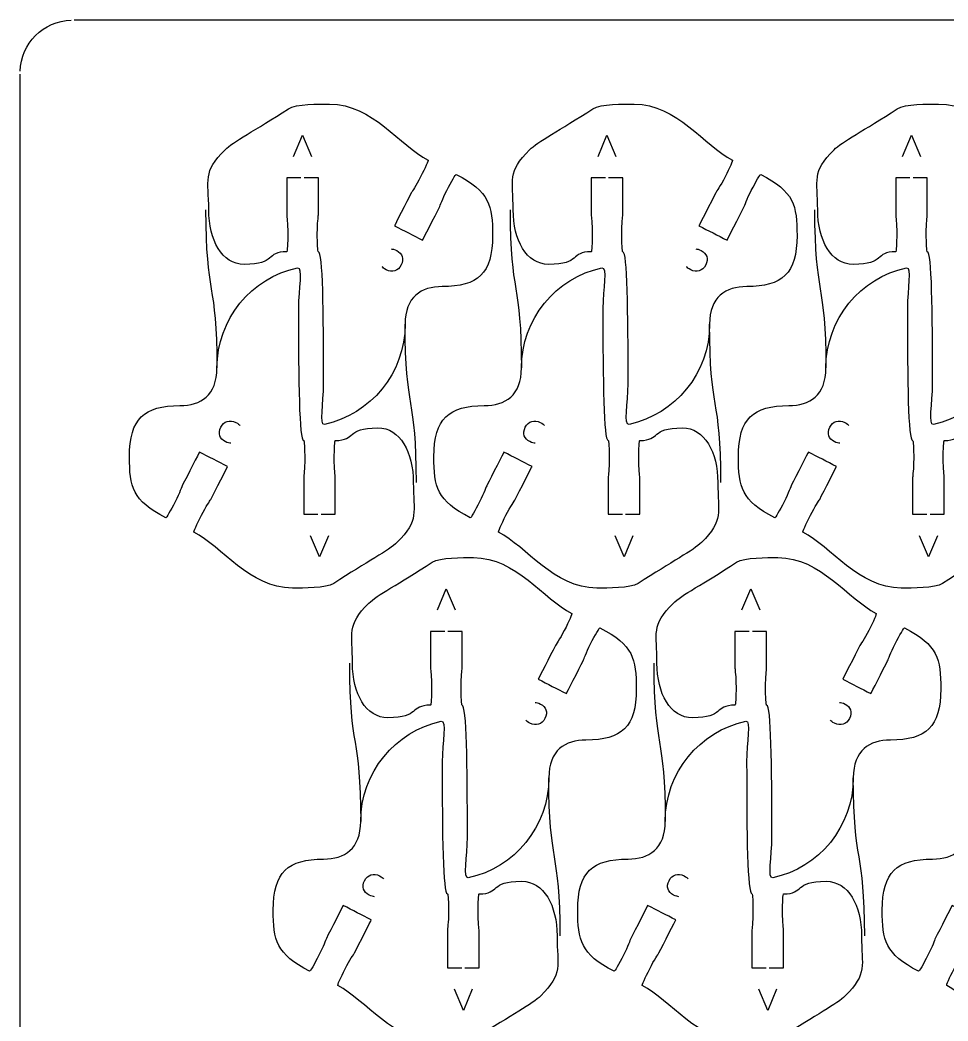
# Model space of a CAD drawing. Extents: x 0 to 300, y 0 to 300.
# Drawn here: x 0 to 88, y 205.1 to 300.1 of the extents above; entities that cross this region are included whole.
import ezdxf

# ---------------------------------------------------------------- set-up
doc = ezdxf.new("R2010")
doc.units = 0
doc.header["$MEASUREMENT"] = 0
doc.layers.add('DEFAULT', color=7, linetype='CONTINUOUS')

msp = doc.modelspace()

# ---------------------------------------------------------------- linework, layer by layer
at = {"layer": 'DEFAULT', "color": 1}
for points in [[(294.852, 300.1), (5.151, 300.1)], [(0, 5.252), (0, 294.949)]]:
    msp.add_lwpolyline(points, dxfattribs=at)
at = {"layer": 'DEFAULT', "color": 250}
for points in [[(25.96, 287.145), (26.798, 289.166), (27.651, 287.145)], [(54.85, 287.145), (55.688, 289.166), (56.541, 287.145)], [(83.74, 287.145), (84.579, 289.166), (85.432, 287.145)], [(29.262, 251.166), (28.423, 249.145), (27.57, 251.166)], [(58.152, 251.166), (57.314, 249.145), (56.461, 251.166)], [(87.042, 251.166), (86.204, 249.145), (85.351, 251.166)], [(39.601, 244.117), (40.439, 246.138), (41.292, 244.117)], [(68.491, 244.117), (69.329, 246.138), (70.182, 244.117)], [(42.902, 208.138), (42.064, 206.117), (41.211, 208.138)], [(71.793, 208.138), (70.955, 206.117), (70.102, 208.138)]]:
    msp.add_lwpolyline(points, dxfattribs=at)
at = {"layer": 'DEFAULT', "color": 1}
for points in [[(0.004, 295.249), (0.081, 297.881), (2.219, 300.019), (4.851, 300.096)], [(17.606, 282.093), (17.606, 273.843), (18.686, 275.379), (18.686, 267.083)], [(46.496, 282.093), (46.496, 273.843), (47.576, 275.379), (47.576, 267.083)], [(75.386, 282.093), (75.386, 273.843), (76.466, 275.379), (76.466, 267.083)], [(37.616, 256.219), (37.616, 264.469), (36.536, 262.932), (36.536, 271.229)], [(66.506, 256.219), (66.506, 264.469), (65.426, 262.932), (65.426, 271.229)], [(31.247, 239.065), (31.247, 230.814), (32.326, 232.351), (32.326, 224.055)], [(60.137, 239.065), (60.137, 230.814), (61.217, 232.351), (61.217, 224.055)], [(51.257, 213.19), (51.257, 221.44), (50.177, 219.904), (50.177, 228.2)], [(80.147, 213.19), (80.147, 221.44), (79.067, 219.904), (79.067, 228.2)]]:
    msp.add_open_spline(points, degree=3, dxfattribs=at)
for points, knots in [([(26.656, 285.114), (26.207, 285.114), (25.758, 285.114), (25.308, 285.114), (25.308, 283.948), (25.308, 282.781), (25.308, 281.615), (25.308, 281.438), (25.407, 280.832), (25.407, 279.861), (25.407, 278.895), (25.361, 278.112), (25.308, 278.112), (23.28, 278.112), (24.359, 276.916), (21.269, 276.916), (19.156, 276.916), (17.907, 279.226), (17.907, 282.094), (17.907, 284.977), (17.311, 285.643), (19.459, 287.795), (20.172, 288.504), (22.306, 289.633), (25.46, 291.669), (26.215, 292.159), (28.339, 292.113), (29.379, 292.113), (33.454, 292.113), (36.043, 288.18), (38.714, 286.811), (38.763, 286.786), (38.449, 286.07), (38.005, 285.206), (37.567, 284.345), (37.201, 283.851), (37.123, 283.696), (36.724, 282.913), (35.528, 280.578), (35.528, 280.578), (36.419, 280.122), (37.309, 279.667), (38.199, 279.212), (38.199, 279.212), (39.395, 281.551), (39.793, 282.331), (39.871, 282.486), (40.062, 283.072), (40.499, 283.932), (40.943, 284.793), (41.339, 285.471), (41.388, 285.446), (44.559, 283.823), (44.835, 282.507), (44.835, 279.653), (44.835, 276.034), (43.441, 274.806), (40.058, 274.806), (38.075, 274.806), (36.537, 273.832), (36.537, 271.229), (36.537, 266.572), (33.267, 262.681), (28.896, 261.722), (28.367, 261.623), (28.808, 263.729), (28.808, 265.574), (28.808, 272.506), (28.741, 278.112), (28.307, 278.112), (28.251, 278.112), (28.208, 278.895), (28.208, 279.861), (28.208, 280.832), (28.307, 281.438), (28.307, 281.615), (28.307, 282.781), (28.307, 283.948), (28.307, 285.114), (27.857, 285.114), (27.406, 285.114), (26.956, 285.114)], [0, 0, 0, 0, 3.82, 3.82, 3.82, 13.74, 13.74, 13.74, 14.74, 14.74, 14.74, 15.74, 15.74, 15.74, 16.74, 16.74, 16.74, 17.74, 17.74, 17.74, 18.74, 18.74, 18.74, 19.74, 19.74, 19.74, 20.74, 20.74, 20.74, 21.74, 21.74, 21.74, 22.74, 22.74, 22.74, 23.74, 23.74, 23.74, 24.74, 24.74, 24.74, 33.24187, 33.24187, 33.24187, 34.24187, 34.24187, 34.24187, 35.24187, 35.24187, 35.24187, 36.24187, 36.24187, 36.24187, 37.24187, 37.24187, 37.24187, 38.24187, 38.24187, 38.24187, 39.24187, 39.24187, 39.24187, 40.24187, 40.24187, 40.24187, 41.24187, 41.24187, 41.24187, 42.24187, 42.24187, 42.24187, 43.24187, 43.24187, 43.24187, 44.24187, 44.24187, 44.24187, 54.16187, 54.16187, 54.16187, 57.99187, 57.99187, 57.99187, 57.99187]), ([(55.546, 285.114), (55.097, 285.114), (54.648, 285.114), (54.199, 285.114), (54.199, 283.948), (54.199, 282.781), (54.199, 281.615), (54.199, 281.438), (54.297, 280.832), (54.297, 279.861), (54.297, 278.895), (54.252, 278.112), (54.199, 278.112), (52.17, 278.112), (53.25, 276.916), (50.159, 276.916), (48.046, 276.916), (46.797, 279.226), (46.797, 282.094), (46.797, 284.977), (46.201, 285.643), (48.35, 287.795), (49.062, 288.504), (51.196, 289.633), (54.35, 291.669), (55.105, 292.159), (57.229, 292.113), (58.27, 292.113), (62.344, 292.113), (64.934, 288.18), (67.604, 286.811), (67.654, 286.786), (67.34, 286.07), (66.895, 285.206), (66.458, 284.345), (66.091, 283.851), (66.013, 283.696), (65.614, 282.913), (64.419, 280.578), (64.419, 280.578), (65.309, 280.122), (66.199, 279.667), (67.089, 279.212), (67.089, 279.212), (68.285, 281.551), (68.684, 282.331), (68.761, 282.486), (68.952, 283.072), (69.389, 283.932), (69.834, 284.793), (70.229, 285.471), (70.278, 285.446), (73.45, 283.823), (73.725, 282.507), (73.725, 279.653), (73.725, 276.034), (72.331, 274.806), (68.948, 274.806), (66.966, 274.806), (65.428, 273.832), (65.428, 271.229), (65.428, 266.572), (62.157, 262.681), (57.786, 261.722), (57.257, 261.623), (57.698, 263.729), (57.698, 265.574), (57.698, 272.506), (57.631, 278.112), (57.197, 278.112), (57.141, 278.112), (57.098, 278.895), (57.098, 279.861), (57.098, 280.832), (57.197, 281.438), (57.197, 281.615), (57.197, 282.781), (57.197, 283.948), (57.197, 285.114), (56.747, 285.114), (56.296, 285.114), (55.846, 285.114)], [0, 0, 0, 0, 3.82, 3.82, 3.82, 13.74, 13.74, 13.74, 14.74, 14.74, 14.74, 15.74, 15.74, 15.74, 16.74, 16.74, 16.74, 17.74, 17.74, 17.74, 18.74, 18.74, 18.74, 19.74, 19.74, 19.74, 20.74, 20.74, 20.74, 21.74, 21.74, 21.74, 22.74, 22.74, 22.74, 23.74, 23.74, 23.74, 24.74, 24.74, 24.74, 33.24187, 33.24187, 33.24187, 34.24187, 34.24187, 34.24187, 35.24187, 35.24187, 35.24187, 36.24187, 36.24187, 36.24187, 37.24187, 37.24187, 37.24187, 38.24187, 38.24187, 38.24187, 39.24187, 39.24187, 39.24187, 40.24187, 40.24187, 40.24187, 41.24187, 41.24187, 41.24187, 42.24187, 42.24187, 42.24187, 43.24187, 43.24187, 43.24187, 44.24187, 44.24187, 44.24187, 54.16187, 54.16187, 54.16187, 57.99187, 57.99187, 57.99187, 57.99187]), ([(84.436, 285.114), (83.987, 285.114), (83.538, 285.114), (83.089, 285.114), (83.089, 283.948), (83.089, 282.781), (83.089, 281.615), (83.089, 281.438), (83.188, 280.832), (83.188, 279.861), (83.188, 278.895), (83.142, 278.112), (83.089, 278.112), (81.06, 278.112), (82.14, 276.916), (79.049, 276.916), (76.936, 276.916), (75.687, 279.226), (75.687, 282.094), (75.687, 284.977), (75.091, 285.643), (77.24, 287.795), (77.952, 288.504), (80.087, 289.633), (83.24, 291.669), (83.995, 292.159), (86.119, 292.113), (87.16, 292.113), (91.234, 292.113), (93.824, 288.18), (96.494, 286.811), (96.544, 286.786), (96.23, 286.07), (95.785, 285.206), (95.348, 284.345), (94.981, 283.851), (94.903, 283.696), (94.505, 282.913), (93.309, 280.578), (93.309, 280.578), (94.199, 280.122), (95.089, 279.667), (95.979, 279.212), (95.979, 279.212), (97.175, 281.551), (97.574, 282.331), (97.651, 282.486), (97.842, 283.072), (98.279, 283.932), (98.724, 284.793), (99.119, 285.471), (99.168, 285.446), (102.34, 283.823), (102.615, 282.507), (102.615, 279.653), (102.615, 276.034), (101.222, 274.806), (97.838, 274.806), (95.856, 274.806), (94.318, 273.832), (94.318, 271.229), (94.318, 266.572), (91.047, 262.681), (86.677, 261.722), (86.147, 261.623), (86.588, 263.729), (86.588, 265.574), (86.588, 272.506), (86.521, 278.112), (86.087, 278.112), (86.031, 278.112), (85.989, 278.895), (85.989, 279.861), (85.989, 280.832), (86.087, 281.438), (86.087, 281.615), (86.087, 282.781), (86.087, 283.948), (86.087, 285.114), (85.637, 285.114), (85.187, 285.114), (84.736, 285.114)], [0, 0, 0, 0, 3.82, 3.82, 3.82, 13.74, 13.74, 13.74, 14.74, 14.74, 14.74, 15.74, 15.74, 15.74, 16.74, 16.74, 16.74, 17.74, 17.74, 17.74, 18.74, 18.74, 18.74, 19.74, 19.74, 19.74, 20.74, 20.74, 20.74, 21.74, 21.74, 21.74, 22.74, 22.74, 22.74, 23.74, 23.74, 23.74, 24.74, 24.74, 24.74, 33.24187, 33.24187, 33.24187, 34.24187, 34.24187, 34.24187, 35.24187, 35.24187, 35.24187, 36.24187, 36.24187, 36.24187, 37.24187, 37.24187, 37.24187, 38.24187, 38.24187, 38.24187, 39.24187, 39.24187, 39.24187, 40.24187, 40.24187, 40.24187, 41.24187, 41.24187, 41.24187, 42.24187, 42.24187, 42.24187, 43.24187, 43.24187, 43.24187, 44.24187, 44.24187, 44.24187, 54.16187, 54.16187, 54.16187, 57.99187, 57.99187, 57.99187, 57.99187]), ([(28.565, 253.198), (29.015, 253.198), (29.465, 253.198), (29.916, 253.198), (29.916, 254.365), (29.916, 255.531), (29.916, 256.698), (29.916, 256.874), (29.817, 257.481), (29.817, 258.451), (29.817, 259.418), (29.863, 260.201), (29.916, 260.201), (31.944, 260.201), (30.861, 261.397), (33.951, 261.397), (36.065, 261.397), (37.317, 259.086), (37.317, 256.218), (37.317, 253.332), (37.913, 252.666), (35.765, 250.517), (35.052, 249.805), (32.914, 248.676), (29.764, 246.64), (29.005, 246.153), (26.885, 246.199), (25.841, 246.199), (21.766, 246.199), (19.177, 250.133), (16.507, 251.498), (16.457, 251.526), (16.775, 252.239), (17.216, 253.103), (17.653, 253.967), (18.02, 254.461), (18.098, 254.613), (18.496, 255.396), (19.692, 257.732), (19.692, 257.732), (18.802, 258.188), (17.912, 258.644), (17.022, 259.1), (17.022, 259.1), (15.826, 256.761), (15.427, 255.982), (15.349, 255.827), (15.159, 255.241), (14.722, 254.38), (14.281, 253.519), (13.885, 252.839), (13.836, 252.867), (10.661, 254.49), (10.386, 255.805), (10.386, 258.659), (10.386, 262.279), (11.783, 263.507), (15.162, 263.507), (17.145, 263.507), (18.687, 264.48), (18.687, 267.084), (18.687, 271.74), (21.957, 275.632), (26.328, 276.591), (26.857, 276.69), (26.416, 274.584), (26.416, 272.739), (26.416, 265.807), (26.483, 260.201), (26.917, 260.201), (26.973, 260.201), (27.016, 259.418), (27.016, 258.451), (27.016, 257.481), (26.917, 256.874), (26.917, 256.698), (26.917, 255.531), (26.917, 254.365), (26.917, 253.198), (27.366, 253.198), (27.815, 253.198), (28.265, 253.198)], [0, 0, 0, 0, 3.83, 3.83, 3.83, 13.75, 13.75, 13.75, 14.75, 14.75, 14.75, 15.75, 15.75, 15.75, 16.75, 16.75, 16.75, 17.75, 17.75, 17.75, 18.75, 18.75, 18.75, 19.75, 19.75, 19.75, 20.75, 20.75, 20.75, 21.75, 21.75, 21.75, 22.75, 22.75, 22.75, 23.75, 23.75, 23.75, 24.75, 24.75, 24.75, 33.256427, 33.256427, 33.256427, 34.256427, 34.256427, 34.256427, 35.256427, 35.256427, 35.256427, 36.256427, 36.256427, 36.256427, 37.256427, 37.256427, 37.256427, 38.256427, 38.256427, 38.256427, 39.256427, 39.256427, 39.256427, 40.256427, 40.256427, 40.256427, 41.256427, 41.256427, 41.256427, 42.256427, 42.256427, 42.256427, 43.256427, 43.256427, 43.256427, 44.256427, 44.256427, 44.256427, 54.176427, 54.176427, 54.176427, 57.996427, 57.996427, 57.996427, 57.996427]), ([(57.455, 253.198), (57.905, 253.198), (58.355, 253.198), (58.806, 253.198), (58.806, 254.365), (58.806, 255.531), (58.806, 256.698), (58.806, 256.874), (58.707, 257.481), (58.707, 258.451), (58.707, 259.418), (58.753, 260.201), (58.806, 260.201), (60.834, 260.201), (59.751, 261.397), (62.842, 261.397), (64.955, 261.397), (66.207, 259.086), (66.207, 256.218), (66.207, 253.332), (66.803, 252.666), (64.655, 250.517), (63.942, 249.805), (61.804, 248.676), (58.654, 246.64), (57.896, 246.153), (55.776, 246.199), (54.731, 246.199), (50.657, 246.199), (48.067, 250.133), (45.397, 251.498), (45.347, 251.526), (45.665, 252.239), (46.106, 253.103), (46.543, 253.967), (46.91, 254.461), (46.988, 254.613), (47.386, 255.396), (48.582, 257.732), (48.582, 257.732), (47.692, 258.188), (46.802, 258.644), (45.912, 259.1), (45.912, 259.1), (44.716, 256.761), (44.317, 255.982), (44.24, 255.827), (44.049, 255.241), (43.612, 254.38), (43.171, 253.519), (42.776, 252.839), (42.726, 252.867), (39.551, 254.49), (39.276, 255.805), (39.276, 258.659), (39.276, 262.279), (40.673, 263.507), (44.053, 263.507), (46.035, 263.507), (47.577, 264.48), (47.577, 267.084), (47.577, 271.74), (50.847, 275.632), (55.218, 276.591), (55.747, 276.69), (55.306, 274.584), (55.306, 272.739), (55.306, 265.807), (55.373, 260.201), (55.807, 260.201), (55.864, 260.201), (55.906, 259.418), (55.906, 258.451), (55.906, 257.481), (55.807, 256.874), (55.807, 256.698), (55.807, 255.531), (55.807, 254.365), (55.807, 253.198), (56.256, 253.198), (56.706, 253.198), (57.155, 253.198)], [0, 0, 0, 0, 3.83, 3.83, 3.83, 13.75, 13.75, 13.75, 14.75, 14.75, 14.75, 15.75, 15.75, 15.75, 16.75, 16.75, 16.75, 17.75, 17.75, 17.75, 18.75, 18.75, 18.75, 19.75, 19.75, 19.75, 20.75, 20.75, 20.75, 21.75, 21.75, 21.75, 22.75, 22.75, 22.75, 23.75, 23.75, 23.75, 24.75, 24.75, 24.75, 33.256427, 33.256427, 33.256427, 34.256427, 34.256427, 34.256427, 35.256427, 35.256427, 35.256427, 36.256427, 36.256427, 36.256427, 37.256427, 37.256427, 37.256427, 38.256427, 38.256427, 38.256427, 39.256427, 39.256427, 39.256427, 40.256427, 40.256427, 40.256427, 41.256427, 41.256427, 41.256427, 42.256427, 42.256427, 42.256427, 43.256427, 43.256427, 43.256427, 44.256427, 44.256427, 44.256427, 54.176427, 54.176427, 54.176427, 57.996427, 57.996427, 57.996427, 57.996427]), ([(86.345, 253.198), (86.795, 253.198), (87.246, 253.198), (87.696, 253.198), (87.696, 254.365), (87.696, 255.531), (87.696, 256.698), (87.696, 256.874), (87.597, 257.481), (87.597, 258.451), (87.597, 259.418), (87.643, 260.201), (87.696, 260.201), (89.725, 260.201), (88.641, 261.397), (91.732, 261.397), (93.845, 261.397), (95.097, 259.086), (95.097, 256.218), (95.097, 253.332), (95.694, 252.666), (93.545, 250.517), (92.832, 249.805), (90.695, 248.676), (87.544, 246.64), (86.786, 246.153), (84.666, 246.199), (83.621, 246.199), (79.547, 246.199), (76.957, 250.133), (74.287, 251.498), (74.238, 251.526), (74.555, 252.239), (74.996, 253.103), (75.433, 253.967), (75.8, 254.461), (75.878, 254.613), (76.277, 255.396), (77.473, 257.732), (77.473, 257.732), (76.582, 258.188), (75.692, 258.644), (74.802, 259.1), (74.802, 259.1), (73.606, 256.761), (73.207, 255.982), (73.13, 255.827), (72.939, 255.241), (72.502, 254.38), (72.061, 253.519), (71.666, 252.839), (71.616, 252.867), (68.441, 254.49), (68.166, 255.805), (68.166, 258.659), (68.166, 262.279), (69.563, 263.507), (72.943, 263.507), (74.925, 263.507), (76.467, 264.48), (76.467, 267.084), (76.467, 271.74), (79.737, 275.632), (84.108, 276.591), (84.637, 276.69), (84.196, 274.584), (84.196, 272.739), (84.196, 265.807), (84.264, 260.201), (84.697, 260.201), (84.754, 260.201), (84.796, 259.418), (84.796, 258.451), (84.796, 257.481), (84.697, 256.874), (84.697, 256.698), (84.697, 255.531), (84.697, 254.365), (84.697, 253.198), (85.147, 253.198), (85.596, 253.198), (86.045, 253.198)], [0, 0, 0, 0, 3.83, 3.83, 3.83, 13.75, 13.75, 13.75, 14.75, 14.75, 14.75, 15.75, 15.75, 15.75, 16.75, 16.75, 16.75, 17.75, 17.75, 17.75, 18.75, 18.75, 18.75, 19.75, 19.75, 19.75, 20.75, 20.75, 20.75, 21.75, 21.75, 21.75, 22.75, 22.75, 22.75, 23.75, 23.75, 23.75, 24.75, 24.75, 24.75, 33.256427, 33.256427, 33.256427, 34.256427, 34.256427, 34.256427, 35.256427, 35.256427, 35.256427, 36.256427, 36.256427, 36.256427, 37.256427, 37.256427, 37.256427, 38.256427, 38.256427, 38.256427, 39.256427, 39.256427, 39.256427, 40.256427, 40.256427, 40.256427, 41.256427, 41.256427, 41.256427, 42.256427, 42.256427, 42.256427, 43.256427, 43.256427, 43.256427, 44.256427, 44.256427, 44.256427, 54.176427, 54.176427, 54.176427, 57.996427, 57.996427, 57.996427, 57.996427]), ([(40.297, 242.086), (39.848, 242.086), (39.398, 242.086), (38.949, 242.086), (38.949, 240.919), (38.949, 239.753), (38.949, 238.586), (38.949, 238.41), (39.048, 237.803), (39.048, 236.833), (39.048, 235.867), (39.002, 235.083), (38.949, 235.083), (36.921, 235.083), (38, 233.887), (34.91, 233.887), (32.797, 233.887), (31.548, 236.198), (31.548, 239.066), (31.548, 241.948), (30.952, 242.615), (33.1, 244.767), (33.813, 245.476), (35.947, 246.605), (39.101, 248.641), (39.856, 249.131), (41.98, 249.085), (43.02, 249.085), (47.095, 249.085), (49.684, 245.152), (52.355, 243.783), (52.404, 243.758), (52.09, 243.042), (51.646, 242.178), (51.208, 241.317), (50.841, 240.823), (50.764, 240.668), (50.365, 239.885), (49.169, 237.549), (49.169, 237.549), (50.059, 237.094), (50.95, 236.639), (51.84, 236.184), (51.84, 236.184), (53.036, 238.523), (53.434, 239.303), (53.512, 239.458), (53.702, 240.043), (54.14, 240.904), (54.584, 241.765), (54.979, 242.442), (55.029, 242.418), (58.2, 240.795), (58.475, 239.479), (58.475, 236.625), (58.475, 233.005), (57.082, 231.778), (53.699, 231.778), (51.716, 231.778), (50.178, 230.804), (50.178, 228.201), (50.178, 223.544), (46.908, 219.653), (42.537, 218.693), (42.008, 218.595), (42.449, 220.701), (42.449, 222.546), (42.449, 229.478), (42.382, 235.083), (41.948, 235.083), (41.891, 235.083), (41.849, 235.867), (41.849, 236.833), (41.849, 237.803), (41.948, 238.41), (41.948, 238.586), (41.948, 239.753), (41.948, 240.919), (41.948, 242.086), (41.497, 242.086), (41.047, 242.086), (40.597, 242.086)], [0, 0, 0, 0, 3.82, 3.82, 3.82, 13.74, 13.74, 13.74, 14.74, 14.74, 14.74, 15.74, 15.74, 15.74, 16.74, 16.74, 16.74, 17.74, 17.74, 17.74, 18.74, 18.74, 18.74, 19.74, 19.74, 19.74, 20.74, 20.74, 20.74, 21.74, 21.74, 21.74, 22.74, 22.74, 22.74, 23.74, 23.74, 23.74, 24.74, 24.74, 24.74, 33.24187, 33.24187, 33.24187, 34.24187, 34.24187, 34.24187, 35.24187, 35.24187, 35.24187, 36.24187, 36.24187, 36.24187, 37.24187, 37.24187, 37.24187, 38.24187, 38.24187, 38.24187, 39.24187, 39.24187, 39.24187, 40.24187, 40.24187, 40.24187, 41.24187, 41.24187, 41.24187, 42.24187, 42.24187, 42.24187, 43.24187, 43.24187, 43.24187, 44.24187, 44.24187, 44.24187, 54.16187, 54.16187, 54.16187, 57.99187, 57.99187, 57.99187, 57.99187]), ([(69.187, 242.086), (68.738, 242.086), (68.289, 242.086), (67.839, 242.086), (67.839, 240.919), (67.839, 239.753), (67.839, 238.586), (67.839, 238.41), (67.938, 237.803), (67.938, 236.833), (67.938, 235.867), (67.892, 235.083), (67.839, 235.083), (65.811, 235.083), (66.89, 233.887), (63.8, 233.887), (61.687, 233.887), (60.438, 236.198), (60.438, 239.066), (60.438, 241.948), (59.842, 242.615), (61.99, 244.767), (62.703, 245.476), (64.837, 246.605), (67.991, 248.641), (68.746, 249.131), (70.87, 249.085), (71.91, 249.085), (75.985, 249.085), (78.574, 245.152), (81.245, 243.783), (81.294, 243.758), (80.98, 243.042), (80.536, 242.178), (80.098, 241.317), (79.732, 240.823), (79.654, 240.668), (79.255, 239.885), (78.059, 237.549), (78.059, 237.549), (78.95, 237.094), (79.84, 236.639), (80.73, 236.184), (80.73, 236.184), (81.926, 238.523), (82.324, 239.303), (82.402, 239.458), (82.593, 240.043), (83.03, 240.904), (83.475, 241.765), (83.87, 242.442), (83.919, 242.418), (87.09, 240.795), (87.366, 239.479), (87.366, 236.625), (87.366, 233.005), (85.972, 231.778), (82.589, 231.778), (80.606, 231.778), (79.068, 230.804), (79.068, 228.201), (79.068, 223.544), (75.798, 219.653), (71.427, 218.693), (70.898, 218.595), (71.339, 220.701), (71.339, 222.546), (71.339, 229.478), (71.272, 235.083), (70.838, 235.083), (70.782, 235.083), (70.739, 235.867), (70.739, 236.833), (70.739, 237.803), (70.838, 238.41), (70.838, 238.586), (70.838, 239.753), (70.838, 240.919), (70.838, 242.086), (70.388, 242.086), (69.937, 242.086), (69.487, 242.086)], [0, 0, 0, 0, 3.82, 3.82, 3.82, 13.74, 13.74, 13.74, 14.74, 14.74, 14.74, 15.74, 15.74, 15.74, 16.74, 16.74, 16.74, 17.74, 17.74, 17.74, 18.74, 18.74, 18.74, 19.74, 19.74, 19.74, 20.74, 20.74, 20.74, 21.74, 21.74, 21.74, 22.74, 22.74, 22.74, 23.74, 23.74, 23.74, 24.74, 24.74, 24.74, 33.24187, 33.24187, 33.24187, 34.24187, 34.24187, 34.24187, 35.24187, 35.24187, 35.24187, 36.24187, 36.24187, 36.24187, 37.24187, 37.24187, 37.24187, 38.24187, 38.24187, 38.24187, 39.24187, 39.24187, 39.24187, 40.24187, 40.24187, 40.24187, 41.24187, 41.24187, 41.24187, 42.24187, 42.24187, 42.24187, 43.24187, 43.24187, 43.24187, 44.24187, 44.24187, 44.24187, 54.16187, 54.16187, 54.16187, 57.99187, 57.99187, 57.99187, 57.99187]), ([(42.205, 210.17), (42.656, 210.17), (43.106, 210.17), (43.557, 210.17), (43.557, 211.337), (43.557, 212.503), (43.557, 213.67), (43.557, 213.846), (43.458, 214.453), (43.458, 215.423), (43.458, 216.39), (43.504, 217.173), (43.557, 217.173), (45.585, 217.173), (44.502, 218.369), (47.592, 218.369), (49.705, 218.369), (50.958, 216.058), (50.958, 213.19), (50.958, 210.304), (51.554, 209.637), (49.406, 207.489), (48.693, 206.776), (46.555, 205.648), (43.405, 203.612), (42.646, 203.125), (40.526, 203.171), (39.482, 203.171), (35.407, 203.171), (32.818, 207.105), (30.147, 208.47), (30.098, 208.498), (30.416, 209.211), (30.857, 210.075), (31.294, 210.939), (31.661, 211.433), (31.738, 211.585), (32.137, 212.368), (33.333, 214.703), (33.333, 214.703), (32.443, 215.16), (31.553, 215.616), (30.662, 216.072), (30.662, 216.072), (29.467, 213.733), (29.068, 212.954), (28.99, 212.798), (28.8, 212.213), (28.362, 211.352), (27.921, 210.491), (27.526, 209.81), (27.477, 209.839), (24.302, 211.461), (24.027, 212.777), (24.027, 215.631), (24.027, 219.251), (25.424, 220.478), (28.803, 220.478), (30.786, 220.478), (32.328, 221.452), (32.328, 224.055), (32.328, 228.712), (35.598, 232.603), (39.969, 233.563), (40.498, 233.662), (40.057, 231.556), (40.057, 229.711), (40.057, 222.778), (40.124, 217.173), (40.558, 217.173), (40.614, 217.173), (40.657, 216.39), (40.657, 215.423), (40.657, 214.453), (40.558, 213.846), (40.558, 213.67), (40.558, 212.503), (40.558, 211.337), (40.558, 210.17), (41.007, 210.17), (41.456, 210.17), (41.906, 210.17)], [0, 0, 0, 0, 3.83, 3.83, 3.83, 13.75, 13.75, 13.75, 14.75, 14.75, 14.75, 15.75, 15.75, 15.75, 16.75, 16.75, 16.75, 17.75, 17.75, 17.75, 18.75, 18.75, 18.75, 19.75, 19.75, 19.75, 20.75, 20.75, 20.75, 21.75, 21.75, 21.75, 22.75, 22.75, 22.75, 23.75, 23.75, 23.75, 24.75, 24.75, 24.75, 33.256427, 33.256427, 33.256427, 34.256427, 34.256427, 34.256427, 35.256427, 35.256427, 35.256427, 36.256427, 36.256427, 36.256427, 37.256427, 37.256427, 37.256427, 38.256427, 38.256427, 38.256427, 39.256427, 39.256427, 39.256427, 40.256427, 40.256427, 40.256427, 41.256427, 41.256427, 41.256427, 42.256427, 42.256427, 42.256427, 43.256427, 43.256427, 43.256427, 44.256427, 44.256427, 44.256427, 54.176427, 54.176427, 54.176427, 57.996427, 57.996427, 57.996427, 57.996427]), ([(71.096, 210.17), (71.546, 210.17), (71.996, 210.17), (72.447, 210.17), (72.447, 211.337), (72.447, 212.503), (72.447, 213.67), (72.447, 213.846), (72.348, 214.453), (72.348, 215.423), (72.348, 216.39), (72.394, 217.173), (72.447, 217.173), (74.475, 217.173), (73.392, 218.369), (76.482, 218.369), (78.596, 218.369), (79.848, 216.058), (79.848, 213.19), (79.848, 210.304), (80.444, 209.637), (78.296, 207.489), (77.583, 206.776), (75.445, 205.648), (72.295, 203.612), (71.537, 203.125), (69.416, 203.171), (68.372, 203.171), (64.298, 203.171), (61.708, 207.105), (59.038, 208.47), (58.988, 208.498), (59.306, 209.211), (59.747, 210.075), (60.184, 210.939), (60.551, 211.433), (60.629, 211.585), (61.027, 212.368), (62.223, 214.703), (62.223, 214.703), (61.333, 215.16), (60.443, 215.616), (59.553, 216.072), (59.553, 216.072), (58.357, 213.733), (57.958, 212.954), (57.88, 212.798), (57.69, 212.213), (57.253, 211.352), (56.812, 210.491), (56.416, 209.81), (56.367, 209.839), (53.192, 211.461), (52.917, 212.777), (52.917, 215.631), (52.917, 219.251), (54.314, 220.478), (57.694, 220.478), (59.676, 220.478), (61.218, 221.452), (61.218, 224.055), (61.218, 228.712), (64.488, 232.603), (68.859, 233.563), (69.388, 233.662), (68.947, 231.556), (68.947, 229.711), (68.947, 222.778), (69.014, 217.173), (69.448, 217.173), (69.505, 217.173), (69.547, 216.39), (69.547, 215.423), (69.547, 214.453), (69.448, 213.846), (69.448, 213.67), (69.448, 212.503), (69.448, 211.337), (69.448, 210.17), (69.897, 210.17), (70.346, 210.17), (70.796, 210.17)], [0, 0, 0, 0, 3.83, 3.83, 3.83, 13.75, 13.75, 13.75, 14.75, 14.75, 14.75, 15.75, 15.75, 15.75, 16.75, 16.75, 16.75, 17.75, 17.75, 17.75, 18.75, 18.75, 18.75, 19.75, 19.75, 19.75, 20.75, 20.75, 20.75, 21.75, 21.75, 21.75, 22.75, 22.75, 22.75, 23.75, 23.75, 23.75, 24.75, 24.75, 24.75, 33.256427, 33.256427, 33.256427, 34.256427, 34.256427, 34.256427, 35.256427, 35.256427, 35.256427, 36.256427, 36.256427, 36.256427, 37.256427, 37.256427, 37.256427, 38.256427, 38.256427, 38.256427, 39.256427, 39.256427, 39.256427, 40.256427, 40.256427, 40.256427, 41.256427, 41.256427, 41.256427, 42.256427, 42.256427, 42.256427, 43.256427, 43.256427, 43.256427, 44.256427, 44.256427, 44.256427, 54.176427, 54.176427, 54.176427, 57.996427, 57.996427, 57.996427, 57.996427]), ([(99.986, 210.17), (100.436, 210.17), (100.887, 210.17), (101.337, 210.17), (101.337, 211.337), (101.337, 212.503), (101.337, 213.67), (101.337, 213.846), (101.238, 214.453), (101.238, 215.423), (101.238, 216.39), (101.284, 217.173), (101.337, 217.173), (103.365, 217.173), (102.282, 218.369), (105.373, 218.369), (107.486, 218.369), (108.738, 216.058), (108.738, 213.19), (108.738, 210.304), (109.334, 209.637), (107.186, 207.489), (106.473, 206.776), (104.336, 205.648), (101.185, 203.612), (100.427, 203.125), (98.307, 203.171), (97.262, 203.171), (93.188, 203.171), (90.598, 207.105), (87.928, 208.47), (87.878, 208.498), (88.196, 209.211), (88.637, 210.075), (89.074, 210.939), (89.441, 211.433), (89.519, 211.585), (89.918, 212.368), (91.113, 214.703), (91.113, 214.703), (90.223, 215.16), (89.333, 215.616), (88.443, 216.072), (88.443, 216.072), (87.247, 213.733), (86.848, 212.954), (86.771, 212.798), (86.58, 212.213), (86.143, 211.352), (85.702, 210.491), (85.307, 209.81), (85.257, 209.839), (82.082, 211.461), (81.807, 212.777), (81.807, 215.631), (81.807, 219.251), (83.204, 220.478), (86.584, 220.478), (88.566, 220.478), (90.108, 221.452), (90.108, 224.055), (90.108, 228.712), (93.378, 232.603), (97.749, 233.563), (98.278, 233.662), (97.837, 231.556), (97.837, 229.711), (97.837, 222.778), (97.904, 217.173), (98.338, 217.173), (98.395, 217.173), (98.437, 216.39), (98.437, 215.423), (98.437, 214.453), (98.338, 213.846), (98.338, 213.67), (98.338, 212.503), (98.338, 211.337), (98.338, 210.17), (98.788, 210.17), (99.237, 210.17), (99.686, 210.17)], [0, 0, 0, 0, 3.83, 3.83, 3.83, 13.75, 13.75, 13.75, 14.75, 14.75, 14.75, 15.75, 15.75, 15.75, 16.75, 16.75, 16.75, 17.75, 17.75, 17.75, 18.75, 18.75, 18.75, 19.75, 19.75, 19.75, 20.75, 20.75, 20.75, 21.75, 21.75, 21.75, 22.75, 22.75, 22.75, 23.75, 23.75, 23.75, 24.75, 24.75, 24.75, 33.256427, 33.256427, 33.256427, 34.256427, 34.256427, 34.256427, 35.256427, 35.256427, 35.256427, 36.256427, 36.256427, 36.256427, 37.256427, 37.256427, 37.256427, 38.256427, 38.256427, 38.256427, 39.256427, 39.256427, 39.256427, 40.256427, 40.256427, 40.256427, 41.256427, 41.256427, 41.256427, 42.256427, 42.256427, 42.256427, 43.256427, 43.256427, 43.256427, 44.256427, 44.256427, 44.256427, 54.176427, 54.176427, 54.176427, 57.996427, 57.996427, 57.996427, 57.996427])]:
    msp.add_open_spline(points, degree=3, knots=knots, dxfattribs=at)
at = {"layer": 'DEFAULT', "color": 250}
for points in [[(35.229, 278.377), (35.336, 278.376), (35.528, 278.332), (35.748, 278.22), (36.255, 277.96), (36.473, 277.445), (36.171, 276.855), (35.883, 276.292), (35.306, 276.105), (34.748, 276.391), (34.523, 276.505), (34.407, 276.626), (34.362, 276.689)], [(64.119, 278.377), (64.226, 278.376), (64.419, 278.332), (64.638, 278.22), (65.145, 277.96), (65.363, 277.445), (65.061, 276.855), (64.773, 276.292), (64.196, 276.105), (63.638, 276.391), (63.414, 276.505), (63.297, 276.626), (63.252, 276.689)], [(19.993, 259.934), (19.886, 259.935), (19.693, 259.98), (19.474, 260.092), (18.967, 260.351), (18.749, 260.867), (19.051, 261.457), (19.339, 262.02), (19.916, 262.206), (20.474, 261.921), (20.698, 261.806), (20.815, 261.686), (20.86, 261.622)], [(48.883, 259.934), (48.776, 259.935), (48.583, 259.98), (48.364, 260.092), (47.857, 260.351), (47.639, 260.867), (47.941, 261.457), (48.229, 262.02), (48.806, 262.206), (49.364, 261.921), (49.588, 261.806), (49.705, 261.686), (49.75, 261.622)], [(77.773, 259.934), (77.666, 259.935), (77.473, 259.98), (77.254, 260.092), (76.747, 260.351), (76.529, 260.867), (76.831, 261.457), (77.119, 262.02), (77.696, 262.206), (78.254, 261.921), (78.479, 261.806), (78.595, 261.686), (78.64, 261.622)], [(48.869, 235.349), (48.977, 235.348), (49.169, 235.303), (49.388, 235.191), (49.895, 234.932), (50.113, 234.416), (49.811, 233.827), (49.524, 233.263), (48.946, 233.077), (48.389, 233.362), (48.164, 233.477), (48.047, 233.597), (48.002, 233.661)], [(77.76, 235.349), (77.867, 235.348), (78.06, 235.303), (78.279, 235.191), (78.786, 234.932), (79.004, 234.416), (78.702, 233.827), (78.414, 233.263), (77.837, 233.077), (77.279, 233.362), (77.054, 233.477), (76.938, 233.597), (76.893, 233.661)], [(33.634, 216.906), (33.527, 216.907), (33.334, 216.952), (33.115, 217.063), (32.608, 217.323), (32.39, 217.839), (32.692, 218.428), (32.98, 218.991), (33.557, 219.178), (34.115, 218.893), (34.339, 218.778), (34.456, 218.658), (34.501, 218.594)], [(62.524, 216.906), (62.417, 216.907), (62.224, 216.952), (62.005, 217.063), (61.498, 217.323), (61.28, 217.839), (61.582, 218.428), (61.87, 218.991), (62.447, 219.178), (63.005, 218.893), (63.229, 218.778), (63.346, 218.658), (63.391, 218.594)]]:
    msp.add_open_spline(points, degree=3, knots=[0, 0, 0, 0, 1, 1, 1, 2, 2, 2, 3, 3, 3, 4, 4, 4, 4], dxfattribs=at)

doc.saveas('drawing.dxf')
